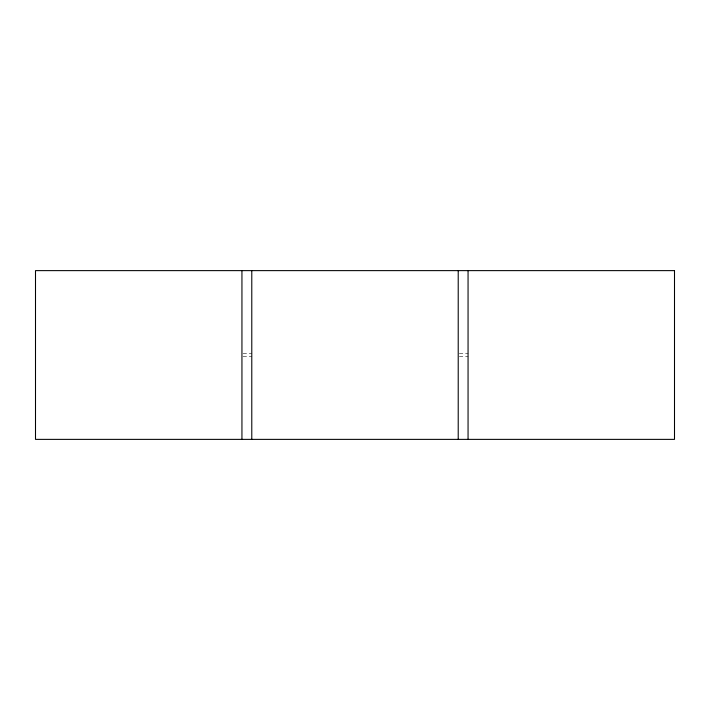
<?xml version="1.0" encoding="UTF-8"?>
<svg xmlns="http://www.w3.org/2000/svg" width="710" height="710" viewBox="0 0 710 710"><rect width="100%" height="100%" fill="white"/><g stroke="black" fill="none" stroke-linecap="round" stroke-linejoin="round"><path stroke-width="0.53" stroke-dasharray="3.55 2.66" d="M243.033 353.314L251.784 353.314M459.317 353.314L468.059 353.314M243.033 356.686L251.784 356.686M459.317 356.686L468.059 356.686"/><path stroke-width="1.06" d="M468.059 270.625L468.059 439.375M458.216 270.625L458.216 439.375M251.784 270.625L251.784 439.375M241.941 270.625L241.941 439.375M674.5 270.625L35.5 270.625L35.5 439.375L674.5 439.375L674.5 270.625"/></g></svg>
